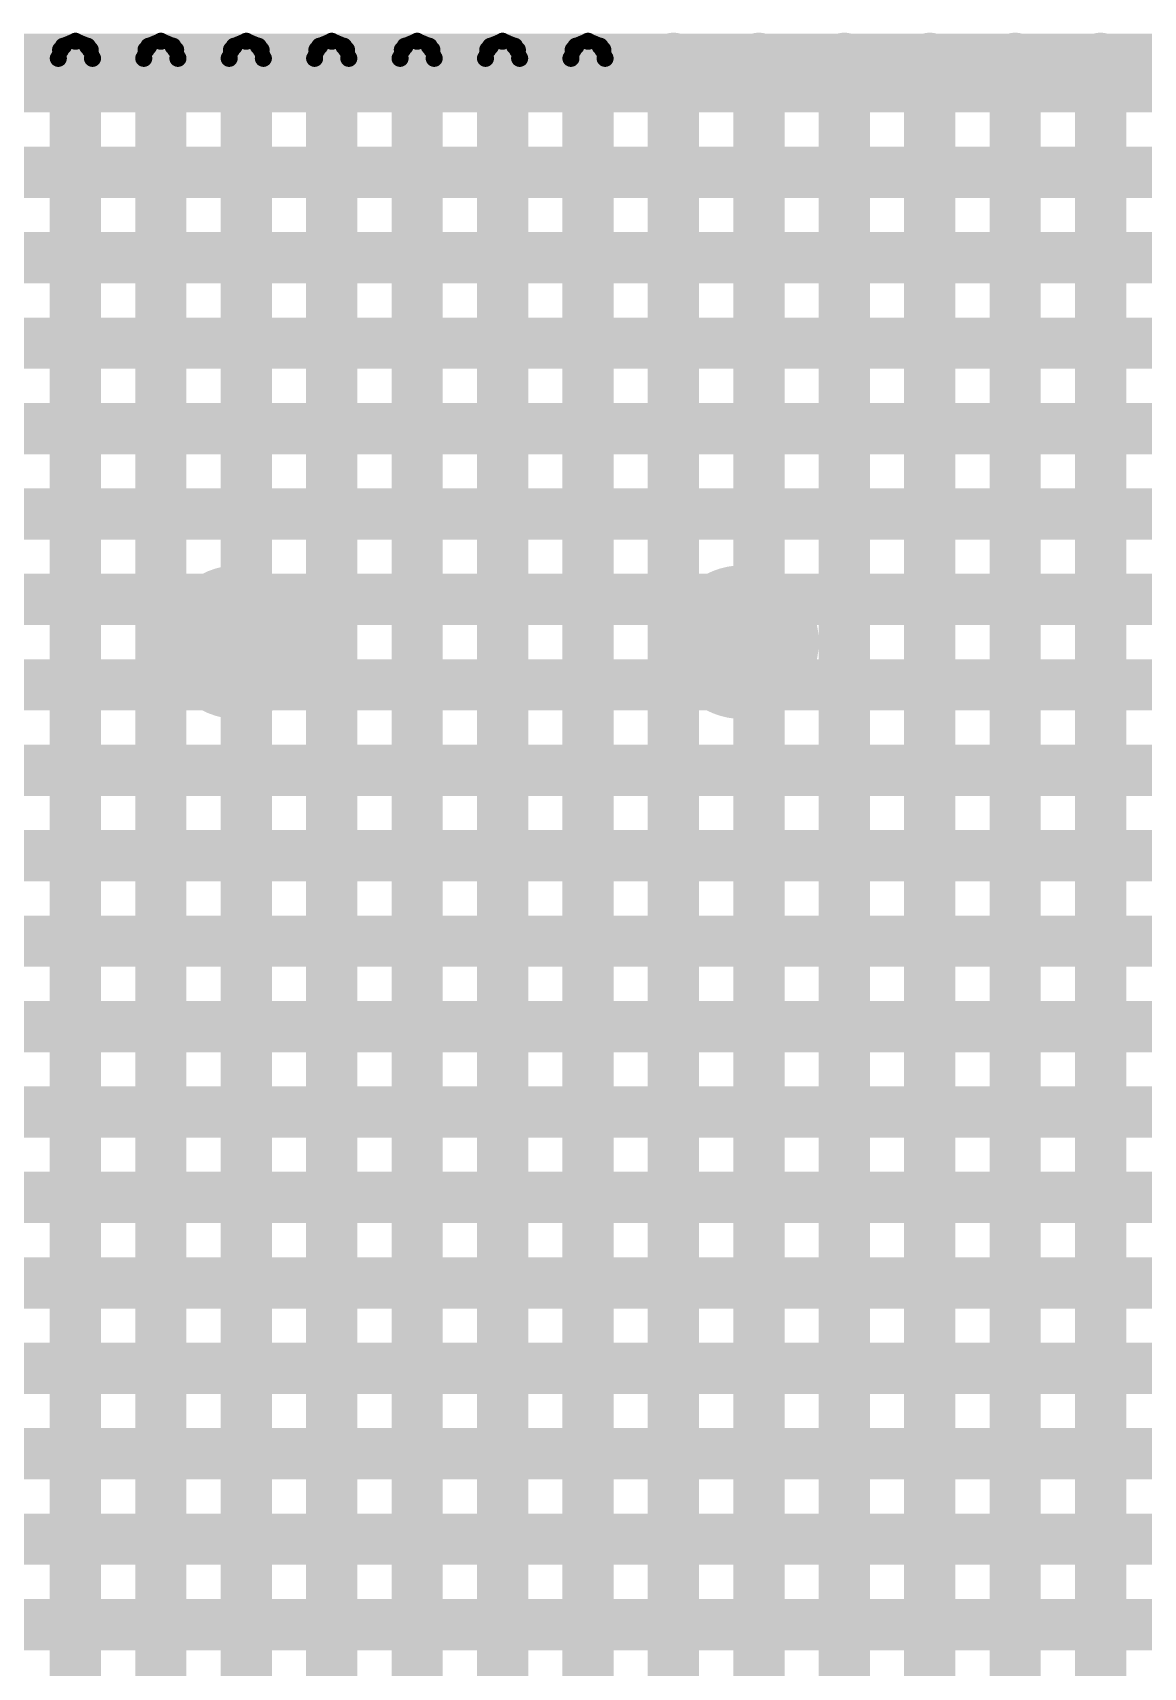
# Model space of a CAD drawing. Header units: millimetres. Extents: x 2260 to 2572, y -21 to 200.
# Drawn here: x 2340.591 to 2343.893, y 132.752 to 137.612 of the extents above; entities that cross this region are included whole.
import ezdxf

# ---------------------------------------------------------------- set-up
doc = ezdxf.new("R2010")
doc.units = ezdxf.units.MM
doc.layers.get('0').update_dxf_attribs({"lineweight": 18})
doc.layers.add('01', color=1, linetype='Continuous', lineweight=18)

# ---------------------------------------------------------------- blocks, each defined once
blk = doc.blocks.new('PAD_R1')
blk.add_lwpolyline([(0.25, 0, 0.5, 0.5, 1), (-0.25, 0, 0.5, 0.5, 1)], format="xyseb", close=True)

msp = doc.modelspace()

# ---------------------------------------------------------------- linework, layer by layer
at = {"layer": '01'}
for points in [[(2325.4442, 137.5336, 0.1524, 0.1524, 0), (2350.4782, 137.5336, 0.1524, 0.1524, 0)], [(2340.6823, 137.5721, 0.0508, 0.0508, 0), (2340.6674, 137.5361, 0.0508, 0.0508, 0)], [(2340.6733, 137.581, 0.0254, 0.0254, 0), (2340.6547, 137.5361, 0.0254, 0.0254, 0)], [(2340.6928, 69.8732, 0.1016, 0.1016, 0), (2340.6928, 137.5361, 0.1016, 0.1016, 0)], [(2340.7622, 137.5615, 0.0508, 0.0508, 0), (2340.6742, 137.5615, 0.0508, 0.0508, 0)], [(2340.7182, 137.5869, 0.0508, 0.0508, 0), (2340.6823, 137.5721, 0.0508, 0.0508, 0)], [(2340.7182, 137.5996, 0.0254, 0.0254, 0), (2340.6733, 137.581, 0.0254, 0.0254, 0)], [(2340.7541, 137.5721, 0.0508, 0.0508, 0), (2340.7182, 137.5869, 0.0508, 0.0508, 0)], [(2340.7436, 69.8732, 0.1016, 0.1016, 0), (2340.7436, 137.5361, 0.1016, 0.1016, 0)], [(2340.7631, 137.581, 0.0254, 0.0254, 0), (2340.7182, 137.5996, 0.0254, 0.0254, 0)], [(2340.769, 137.5361, 0.0508, 0.0508, 0), (2340.7541, 137.5721, 0.0508, 0.0508, 0)], [(2340.7817, 137.5361, 0.0254, 0.0254, 0), (2340.7631, 137.581, 0.0254, 0.0254, 0)], [(2340.9363, 137.5721, 0.0508, 0.0508, 0), (2340.9214, 137.5361, 0.0508, 0.0508, 0)], [(2340.9273, 137.581, 0.0254, 0.0254, 0), (2340.9087, 137.5361, 0.0254, 0.0254, 0)], [(2340.9468, 69.8732, 0.1016, 0.1016, 0), (2340.9468, 137.5361, 0.1016, 0.1016, 0)], [(2341.0162, 137.5615, 0.0508, 0.0508, 0), (2340.9282, 137.5615, 0.0508, 0.0508, 0)], [(2340.9722, 137.5869, 0.0508, 0.0508, 0), (2340.9363, 137.5721, 0.0508, 0.0508, 0)], [(2340.9722, 137.5996, 0.0254, 0.0254, 0), (2340.9273, 137.581, 0.0254, 0.0254, 0)], [(2341.0081, 137.5721, 0.0508, 0.0508, 0), (2340.9722, 137.5869, 0.0508, 0.0508, 0)], [(2340.9976, 69.8732, 0.1016, 0.1016, 0), (2340.9976, 137.5361, 0.1016, 0.1016, 0)], [(2341.0171, 137.581, 0.0254, 0.0254, 0), (2340.9722, 137.5996, 0.0254, 0.0254, 0)], [(2341.023, 137.5361, 0.0508, 0.0508, 0), (2341.0081, 137.5721, 0.0508, 0.0508, 0)], [(2341.0357, 137.5361, 0.0254, 0.0254, 0), (2341.0171, 137.581, 0.0254, 0.0254, 0)], [(2341.1903, 137.5721, 0.0508, 0.0508, 0), (2341.1754, 137.5361, 0.0508, 0.0508, 0)], [(2341.1813, 137.581, 0.0254, 0.0254, 0), (2341.1627, 137.5361, 0.0254, 0.0254, 0)], [(2341.2008, 69.8732, 0.1016, 0.1016, 0), (2341.2008, 137.5361, 0.1016, 0.1016, 0)], [(2341.2702, 137.5615, 0.0508, 0.0508, 0), (2341.1822, 137.5615, 0.0508, 0.0508, 0)], [(2341.2262, 137.5869, 0.0508, 0.0508, 0), (2341.1903, 137.5721, 0.0508, 0.0508, 0)], [(2341.2262, 137.5996, 0.0254, 0.0254, 0), (2341.1813, 137.581, 0.0254, 0.0254, 0)], [(2341.2621, 137.5721, 0.0508, 0.0508, 0), (2341.2262, 137.5869, 0.0508, 0.0508, 0)], [(2341.2516, 69.8732, 0.1016, 0.1016, 0), (2341.2516, 137.5361, 0.1016, 0.1016, 0)], [(2341.2711, 137.581, 0.0254, 0.0254, 0), (2341.2262, 137.5996, 0.0254, 0.0254, 0)], [(2341.277, 137.5361, 0.0508, 0.0508, 0), (2341.2621, 137.5721, 0.0508, 0.0508, 0)], [(2341.2897, 137.5361, 0.0254, 0.0254, 0), (2341.2711, 137.581, 0.0254, 0.0254, 0)], [(2341.4443, 137.5721, 0.0508, 0.0508, 0), (2341.4294, 137.5361, 0.0508, 0.0508, 0)], [(2341.4353, 137.581, 0.0254, 0.0254, 0), (2341.4167, 137.5361, 0.0254, 0.0254, 0)], [(2341.4548, 69.8732, 0.1016, 0.1016, 0), (2341.4548, 137.5361, 0.1016, 0.1016, 0)], [(2341.5242, 137.5615, 0.0508, 0.0508, 0), (2341.4362, 137.5615, 0.0508, 0.0508, 0)], [(2341.4802, 137.5869, 0.0508, 0.0508, 0), (2341.4443, 137.5721, 0.0508, 0.0508, 0)], [(2341.4802, 137.5996, 0.0254, 0.0254, 0), (2341.4353, 137.581, 0.0254, 0.0254, 0)], [(2341.5161, 137.5721, 0.0508, 0.0508, 0), (2341.4802, 137.5869, 0.0508, 0.0508, 0)], [(2341.5056, 69.8732, 0.1016, 0.1016, 0), (2341.5056, 137.5361, 0.1016, 0.1016, 0)], [(2341.5251, 137.581, 0.0254, 0.0254, 0), (2341.4802, 137.5996, 0.0254, 0.0254, 0)], [(2341.531, 137.5361, 0.0508, 0.0508, 0), (2341.5161, 137.5721, 0.0508, 0.0508, 0)], [(2341.5437, 137.5361, 0.0254, 0.0254, 0), (2341.5251, 137.581, 0.0254, 0.0254, 0)], [(2341.6983, 137.5721, 0.0508, 0.0508, 0), (2341.6834, 137.5361, 0.0508, 0.0508, 0)], [(2341.6893, 137.581, 0.0254, 0.0254, 0), (2341.6707, 137.5361, 0.0254, 0.0254, 0)], [(2341.7088, 69.8591, 0.1016, 0.1016, 0), (2341.7088, 137.5361, 0.1016, 0.1016, 0)], [(2341.7782, 137.5615, 0.0508, 0.0508, 0), (2341.6902, 137.5615, 0.0508, 0.0508, 0)], [(2341.7342, 137.5869, 0.0508, 0.0508, 0), (2341.6983, 137.5721, 0.0508, 0.0508, 0)], [(2341.7342, 137.5996, 0.0254, 0.0254, 0), (2341.6893, 137.581, 0.0254, 0.0254, 0)], [(2341.7701, 137.5721, 0.0508, 0.0508, 0), (2341.7342, 137.5869, 0.0508, 0.0508, 0)], [(2341.7596, 69.8591, 0.1016, 0.1016, 0), (2341.7596, 137.5361, 0.1016, 0.1016, 0)], [(2341.7791, 137.581, 0.0254, 0.0254, 0), (2341.7342, 137.5996, 0.0254, 0.0254, 0)], [(2341.785, 137.5361, 0.0508, 0.0508, 0), (2341.7701, 137.5721, 0.0508, 0.0508, 0)], [(2341.7977, 137.5361, 0.0254, 0.0254, 0), (2341.7791, 137.581, 0.0254, 0.0254, 0)], [(2341.9523, 137.5721, 0.0508, 0.0508, 0), (2341.9374, 137.5361, 0.0508, 0.0508, 0)], [(2341.9433, 137.581, 0.0254, 0.0254, 0), (2341.9247, 137.5361, 0.0254, 0.0254, 0)], [(2341.9628, 69.7808, 0.1016, 0.1016, 0), (2341.9628, 137.5361, 0.1016, 0.1016, 0)], [(2342.0322, 137.5615, 0.0508, 0.0508, 0), (2341.9442, 137.5615, 0.0508, 0.0508, 0)], [(2341.9882, 137.5869, 0.0508, 0.0508, 0), (2341.9523, 137.5721, 0.0508, 0.0508, 0)], [(2341.9882, 137.5996, 0.0254, 0.0254, 0), (2341.9433, 137.581, 0.0254, 0.0254, 0)], [(2342.0241, 137.5721, 0.0508, 0.0508, 0), (2341.9882, 137.5869, 0.0508, 0.0508, 0)], [(2342.0136, 69.7808, 0.1016, 0.1016, 0), (2342.0136, 137.5361, 0.1016, 0.1016, 0)], [(2342.0331, 137.581, 0.0254, 0.0254, 0), (2341.9882, 137.5996, 0.0254, 0.0254, 0)], [(2342.039, 137.5361, 0.0508, 0.0508, 0), (2342.0241, 137.5721, 0.0508, 0.0508, 0)], [(2342.0517, 137.5361, 0.0254, 0.0254, 0), (2342.0331, 137.581, 0.0254, 0.0254, 0)], [(2342.2063, 137.5721, 0.0508, 0.0508, 0), (2342.1914, 137.5361, 0.0508, 0.0508, 0)], [(2342.1973, 137.581, 0.0254, 0.0254, 0), (2342.1787, 137.5361, 0.0254, 0.0254, 0)], [(2342.2168, 69.5465, 0.1016, 0.1016, 0), (2342.2168, 137.5361, 0.1016, 0.1016, 0)], [(2342.2862, 137.5615, 0.0508, 0.0508, 0), (2342.1982, 137.5615, 0.0508, 0.0508, 0)], [(2342.2422, 137.5869, 0.0508, 0.0508, 0), (2342.2063, 137.5721, 0.0508, 0.0508, 0)], [(2342.2422, 137.5996, 0.0254, 0.0254, 0), (2342.1973, 137.581, 0.0254, 0.0254, 0)], [(2342.2781, 137.5721, 0.0508, 0.0508, 0), (2342.2422, 137.5869, 0.0508, 0.0508, 0)], [(2342.2676, 69.5465, 0.1016, 0.1016, 0), (2342.2676, 137.5361, 0.1016, 0.1016, 0)], [(2342.2871, 137.581, 0.0254, 0.0254, 0), (2342.2422, 137.5996, 0.0254, 0.0254, 0)], [(2342.293, 137.5361, 0.0508, 0.0508, 0), (2342.2781, 137.5721, 0.0508, 0.0508, 0)], [(2342.3057, 137.5361, 0.0254, 0.0254, 0), (2342.2871, 137.581, 0.0254, 0.0254, 0)], [(2342.4962, 137.5361, 0.1524, 0.1524, 0), (2342.4962, 65.7287, 0.1524, 0.1524, 0)], [(2342.7502, 137.5361, 0.1524, 0.1524, 0), (2342.7502, 65.7287, 0.1524, 0.1524, 0)], [(2343.0042, 137.5361, 0.1524, 0.1524, 0), (2343.0042, 65.7287, 0.1524, 0.1524, 0)], [(2343.2582, 137.5361, 0.1524, 0.1524, 0), (2343.2582, 65.7287, 0.1524, 0.1524, 0)], [(2343.5122, 137.5361, 0.1524, 0.1524, 0), (2343.5122, 65.7287, 0.1524, 0.1524, 0)], [(2343.7662, 137.5361, 0.1524, 0.1524, 0), (2343.7662, 65.7287, 0.1524, 0.1524, 0)], [(2340.769, 137.5361, 0.0508, 0.0508, 0), (2340.6674, 137.5361, 0.0508, 0.0508, 0)], [(2340.6547, 137.5361, 0.0254, 0.0254, 0), (2340.6547, 65.7287, 0.0254, 0.0254, 0)], [(2340.7817, 69.8859, 0.0254, 0.0254, 0), (2340.7817, 137.5361, 0.0254, 0.0254, 0)], [(2341.023, 137.5361, 0.0508, 0.0508, 0), (2340.9214, 137.5361, 0.0508, 0.0508, 0)], [(2340.9087, 137.5361, 0.0254, 0.0254, 0), (2340.9087, 69.8859, 0.0254, 0.0254, 0)], [(2341.0357, 69.8859, 0.0254, 0.0254, 0), (2341.0357, 137.5361, 0.0254, 0.0254, 0)], [(2341.277, 137.5361, 0.0508, 0.0508, 0), (2341.1754, 137.5361, 0.0508, 0.0508, 0)], [(2341.1627, 137.5361, 0.0254, 0.0254, 0), (2341.1627, 69.8859, 0.0254, 0.0254, 0)], [(2341.2897, 69.8859, 0.0254, 0.0254, 0), (2341.2897, 137.5361, 0.0254, 0.0254, 0)], [(2341.531, 137.5361, 0.0508, 0.0508, 0), (2341.4294, 137.5361, 0.0508, 0.0508, 0)], [(2341.4167, 137.5361, 0.0254, 0.0254, 0), (2341.4167, 69.8859, 0.0254, 0.0254, 0)], [(2341.5437, 69.8813, 0.0254, 0.0254, 0), (2341.5437, 137.5361, 0.0254, 0.0254, 0)], [(2341.785, 137.5361, 0.0508, 0.0508, 0), (2341.6834, 137.5361, 0.0508, 0.0508, 0)], [(2341.6707, 137.5361, 0.0254, 0.0254, 0), (2341.6707, 69.8701, 0.0254, 0.0254, 0)], [(2341.7977, 69.8464, 0.0254, 0.0254, 0), (2341.7977, 137.5361, 0.0254, 0.0254, 0)], [(2342.039, 137.5361, 0.0508, 0.0508, 0), (2341.9374, 137.5361, 0.0508, 0.0508, 0)], [(2341.9247, 137.5361, 0.0254, 0.0254, 0), (2341.9247, 69.788, 0.0254, 0.0254, 0)], [(2342.0517, 69.7019, 0.0254, 0.0254, 0), (2342.0517, 137.5361, 0.0254, 0.0254, 0)], [(2342.293, 137.5361, 0.0508, 0.0508, 0), (2342.1914, 137.5361, 0.0508, 0.0508, 0)], [(2342.1787, 137.5361, 0.0254, 0.0254, 0), (2342.1787, 69.5498, 0.0254, 0.0254, 0)], [(2342.3057, 69.2544, 0.0254, 0.0254, 0), (2342.3057, 137.5361, 0.0254, 0.0254, 0)], [(2350.4741, 137.4513, 0.1524, 0.1524, 0), (2325.4264, 137.4513, 0.1524, 0.1524, 0)], [(2350.4741, 137.1973, 0.1524, 0.1524, 0), (2325.4264, 137.1973, 0.1524, 0.1524, 0)], [(2350.4741, 136.9433, 0.1524, 0.1524, 0), (2325.4264, 136.9433, 0.1524, 0.1524, 0)], [(2350.4741, 136.6893, 0.1524, 0.1524, 0), (2325.4264, 136.6893, 0.1524, 0.1524, 0)], [(2350.4741, 136.4353, 0.1524, 0.1524, 0), (2325.4264, 136.4353, 0.1524, 0.1524, 0)], [(2350.4741, 136.1813, 0.1524, 0.1524, 0), (2325.4264, 136.1813, 0.1524, 0.1524, 0)], [(2350.4741, 135.9273, 0.1524, 0.1524, 0), (2325.4264, 135.9273, 0.1524, 0.1524, 0)], [(2350.4741, 135.6733, 0.1524, 0.1524, 0), (2325.4264, 135.6733, 0.1524, 0.1524, 0)], [(2350.4741, 135.4193, 0.1524, 0.1524, 0), (2325.4264, 135.4193, 0.1524, 0.1524, 0)], [(2350.4741, 135.2288, 0.0254, 0.0254, 0), (2339.0414, 135.2288, 0.0254, 0.0254, 0)], [(2350.4741, 135.2161, 0.0508, 0.0508, 0), (2339.0541, 135.2161, 0.0508, 0.0508, 0)], [(2350.4741, 135.2161, 0.0508, 0.0508, 0), (2339.0541, 135.2161, 0.0508, 0.0508, 0)], [(2350.5181, 135.1907, 0.0508, 0.0508, 0), (2339.0541, 135.1907, 0.0508, 0.0508, 0)], [(2350.5249, 135.1653, 0.0508, 0.0508, 0), (2339.0541, 135.1653, 0.0508, 0.0508, 0)], [(2350.5181, 135.1399, 0.0508, 0.0508, 0), (2339.0541, 135.1399, 0.0508, 0.0508, 0)], [(2350.4741, 135.1145, 0.0508, 0.0508, 0), (2339.0541, 135.1145, 0.0508, 0.0508, 0)], [(2339.0541, 135.1145, 0.0508, 0.0508, 0), (2350.4741, 135.1145, 0.0508, 0.0508, 0)], [(2339.0414, 135.1018, 0.0254, 0.0254, 0), (2350.4741, 135.1018, 0.0254, 0.0254, 0)], [(2350.4741, 134.9748, 0.0254, 0.0254, 0), (2339.0414, 134.9748, 0.0254, 0.0254, 0)], [(2350.4741, 134.9621, 0.0508, 0.0508, 0), (2339.0541, 134.9621, 0.0508, 0.0508, 0)], [(2350.4741, 134.9621, 0.0508, 0.0508, 0), (2339.0541, 134.9621, 0.0508, 0.0508, 0)], [(2350.5181, 134.9367, 0.0508, 0.0508, 0), (2339.0541, 134.9367, 0.0508, 0.0508, 0)], [(2350.5249, 134.9113, 0.0508, 0.0508, 0), (2339.0541, 134.9113, 0.0508, 0.0508, 0)], [(2350.5181, 134.8859, 0.0508, 0.0508, 0), (2339.0541, 134.8859, 0.0508, 0.0508, 0)], [(2350.4741, 134.8605, 0.0508, 0.0508, 0), (2339.0541, 134.8605, 0.0508, 0.0508, 0)], [(2339.0541, 134.8605, 0.0508, 0.0508, 0), (2350.4741, 134.8605, 0.0508, 0.0508, 0)], [(2339.0414, 134.8478, 0.0254, 0.0254, 0), (2350.4741, 134.8478, 0.0254, 0.0254, 0)], [(2350.4741, 134.7208, 0.0254, 0.0254, 0), (2339.0414, 134.7208, 0.0254, 0.0254, 0)], [(2350.4741, 134.7081, 0.0508, 0.0508, 0), (2339.0541, 134.7081, 0.0508, 0.0508, 0)], [(2350.4741, 134.7081, 0.0508, 0.0508, 0), (2339.0541, 134.7081, 0.0508, 0.0508, 0)], [(2350.5181, 134.6827, 0.0508, 0.0508, 0), (2339.0541, 134.6827, 0.0508, 0.0508, 0)], [(2350.5249, 134.6573, 0.0508, 0.0508, 0), (2339.0541, 134.6573, 0.0508, 0.0508, 0)], [(2350.5181, 134.6319, 0.0508, 0.0508, 0), (2339.0541, 134.6319, 0.0508, 0.0508, 0)], [(2350.4741, 134.6065, 0.0508, 0.0508, 0), (2339.0541, 134.6065, 0.0508, 0.0508, 0)], [(2339.0541, 134.6065, 0.0508, 0.0508, 0), (2350.4741, 134.6065, 0.0508, 0.0508, 0)], [(2339.0414, 134.5938, 0.0254, 0.0254, 0), (2350.4741, 134.5938, 0.0254, 0.0254, 0)], [(2350.4741, 134.4668, 0.0254, 0.0254, 0), (2339.0414, 134.4668, 0.0254, 0.0254, 0)], [(2350.4741, 134.4541, 0.0508, 0.0508, 0), (2339.0541, 134.4541, 0.0508, 0.0508, 0)], [(2350.4741, 134.4541, 0.0508, 0.0508, 0), (2339.0541, 134.4541, 0.0508, 0.0508, 0)], [(2350.5181, 134.4287, 0.0508, 0.0508, 0), (2339.0541, 134.4287, 0.0508, 0.0508, 0)], [(2350.5249, 134.4033, 0.0508, 0.0508, 0), (2339.0541, 134.4033, 0.0508, 0.0508, 0)], [(2350.5181, 134.3779, 0.0508, 0.0508, 0), (2339.0541, 134.3779, 0.0508, 0.0508, 0)], [(2350.4741, 134.3525, 0.0508, 0.0508, 0), (2339.0541, 134.3525, 0.0508, 0.0508, 0)], [(2339.0541, 134.3525, 0.0508, 0.0508, 0), (2350.4741, 134.3525, 0.0508, 0.0508, 0)], [(2339.0414, 134.3398, 0.0254, 0.0254, 0), (2350.4741, 134.3398, 0.0254, 0.0254, 0)], [(2350.4741, 134.2128, 0.0254, 0.0254, 0), (2339.0414, 134.2128, 0.0254, 0.0254, 0)], [(2350.4741, 134.2001, 0.0508, 0.0508, 0), (2339.0541, 134.2001, 0.0508, 0.0508, 0)], [(2350.4741, 134.2001, 0.0508, 0.0508, 0), (2339.0541, 134.2001, 0.0508, 0.0508, 0)], [(2350.5181, 134.1747, 0.0508, 0.0508, 0), (2339.0541, 134.1747, 0.0508, 0.0508, 0)], [(2350.5249, 134.1493, 0.0508, 0.0508, 0), (2339.0541, 134.1493, 0.0508, 0.0508, 0)], [(2350.5181, 134.1239, 0.0508, 0.0508, 0), (2339.0541, 134.1239, 0.0508, 0.0508, 0)], [(2350.4741, 134.0985, 0.0508, 0.0508, 0), (2339.0541, 134.0985, 0.0508, 0.0508, 0)], [(2339.0541, 134.0985, 0.0508, 0.0508, 0), (2350.4741, 134.0985, 0.0508, 0.0508, 0)], [(2339.0414, 134.0858, 0.0254, 0.0254, 0), (2350.4741, 134.0858, 0.0254, 0.0254, 0)], [(2350.4741, 133.9588, 0.0254, 0.0254, 0), (2339.0414, 133.9588, 0.0254, 0.0254, 0)], [(2350.4741, 133.9461, 0.0508, 0.0508, 0), (2339.0541, 133.9461, 0.0508, 0.0508, 0)], [(2350.4741, 133.9461, 0.0508, 0.0508, 0), (2339.0541, 133.9461, 0.0508, 0.0508, 0)], [(2350.5181, 133.9207, 0.0508, 0.0508, 0), (2339.0541, 133.9207, 0.0508, 0.0508, 0)], [(2350.5249, 133.8953, 0.0508, 0.0508, 0), (2339.0541, 133.8953, 0.0508, 0.0508, 0)], [(2350.5181, 133.8699, 0.0508, 0.0508, 0), (2339.0541, 133.8699, 0.0508, 0.0508, 0)], [(2350.4741, 133.8445, 0.0508, 0.0508, 0), (2339.0541, 133.8445, 0.0508, 0.0508, 0)], [(2339.0541, 133.8445, 0.0508, 0.0508, 0), (2350.4741, 133.8445, 0.0508, 0.0508, 0)], [(2339.0414, 133.8318, 0.0254, 0.0254, 0), (2350.4741, 133.8318, 0.0254, 0.0254, 0)], [(2350.4741, 133.7048, 0.0254, 0.0254, 0), (2339.0414, 133.7048, 0.0254, 0.0254, 0)], [(2350.4741, 133.6921, 0.0508, 0.0508, 0), (2339.0541, 133.6921, 0.0508, 0.0508, 0)], [(2350.4741, 133.6921, 0.0508, 0.0508, 0), (2339.0541, 133.6921, 0.0508, 0.0508, 0)], [(2350.5181, 133.6667, 0.0508, 0.0508, 0), (2339.0541, 133.6667, 0.0508, 0.0508, 0)], [(2350.5249, 133.6413, 0.0508, 0.0508, 0), (2339.0541, 133.6413, 0.0508, 0.0508, 0)], [(2350.5181, 133.6159, 0.0508, 0.0508, 0), (2339.0541, 133.6159, 0.0508, 0.0508, 0)], [(2350.4741, 133.5905, 0.0508, 0.0508, 0), (2339.0541, 133.5905, 0.0508, 0.0508, 0)], [(2339.0541, 133.5905, 0.0508, 0.0508, 0), (2350.4741, 133.5905, 0.0508, 0.0508, 0)], [(2339.0414, 133.5778, 0.0254, 0.0254, 0), (2350.4741, 133.5778, 0.0254, 0.0254, 0)], [(2350.4741, 133.4508, 0.0254, 0.0254, 0), (2339.0414, 133.4508, 0.0254, 0.0254, 0)], [(2350.4741, 133.4381, 0.0508, 0.0508, 0), (2339.0541, 133.4381, 0.0508, 0.0508, 0)], [(2350.4741, 133.4381, 0.0508, 0.0508, 0), (2339.0541, 133.4381, 0.0508, 0.0508, 0)], [(2350.5181, 133.4127, 0.0508, 0.0508, 0), (2339.0541, 133.4127, 0.0508, 0.0508, 0)], [(2350.5249, 133.3873, 0.0508, 0.0508, 0), (2339.0541, 133.3873, 0.0508, 0.0508, 0)], [(2339.0536, 133.3365, 0.0508, 0.0508, 0), (2350.4741, 133.3365, 0.0508, 0.0508, 0)], [(2350.5188, 133.3633, 0.0508, 0.0508, 0), (2339.0541, 133.3633, 0.0508, 0.0508, 0)], [(2350.4916, 133.3393, 0.0508, 0.0508, 0), (2339.0541, 133.3393, 0.0508, 0.0508, 0)], [(2325.4264, 133.3238, 0.0254, 0.0254, 0), (2350.4741, 133.3238, 0.0254, 0.0254, 0)], [(2350.4741, 133.1333, 0.1524, 0.1524, 0), (2325.4264, 133.1333, 0.1524, 0.1524, 0)], [(2350.4741, 132.8793, 0.1524, 0.1524, 0), (2325.4264, 132.8793, 0.1524, 0.1524, 0)]]:
    msp.add_lwpolyline(points, format="xyseb", dxfattribs=at)

# ---------------------------------------------------------------- block references
for p, xscale, yscale in [((2340.6742, 137.5615), -0.0508, 0.0508), ((2340.6823, 137.5721), -0.0508, 0.0508), ((2340.6823, 137.5721), -0.0508, 0.0508), ((2340.6733, 137.581), -0.0254, 0.0254), ((2340.6733, 137.581), -0.0254, 0.0254), ((2340.7182, 137.5869), -0.0508, 0.0508), ((2340.7182, 137.5869), -0.0508, 0.0508), ((2340.7182, 137.5869), -0.0508, 0.0508), ((2340.7182, 137.5996), -0.0254, 0.0254), ((2340.7182, 137.5996), -0.0254, 0.0254), ((2340.7541, 137.5721), -0.0508, 0.0508), ((2340.7541, 137.5721), -0.0508, 0.0508), ((2340.7622, 137.5615), -0.0508, 0.0508), ((2340.7631, 137.581), -0.0254, 0.0254), ((2340.7631, 137.581), -0.0254, 0.0254), ((2340.9282, 137.5615), -0.0508, 0.0508), ((2340.9363, 137.5721), -0.0508, 0.0508), ((2340.9363, 137.5721), -0.0508, 0.0508), ((2340.9273, 137.581), -0.0254, 0.0254), ((2340.9273, 137.581), -0.0254, 0.0254), ((2340.9722, 137.5869), -0.0508, 0.0508), ((2340.9722, 137.5869), -0.0508, 0.0508), ((2340.9722, 137.5869), -0.0508, 0.0508), ((2340.9722, 137.5996), -0.0254, 0.0254), ((2340.9722, 137.5996), -0.0254, 0.0254), ((2341.0081, 137.5721), -0.0508, 0.0508), ((2341.0081, 137.5721), -0.0508, 0.0508), ((2341.0162, 137.5615), -0.0508, 0.0508), ((2341.0171, 137.581), -0.0254, 0.0254), ((2341.0171, 137.581), -0.0254, 0.0254), ((2341.1822, 137.5615), -0.0508, 0.0508), ((2341.1903, 137.5721), -0.0508, 0.0508), ((2341.1903, 137.5721), -0.0508, 0.0508), ((2341.1813, 137.581), -0.0254, 0.0254), ((2341.1813, 137.581), -0.0254, 0.0254), ((2341.2262, 137.5869), -0.0508, 0.0508), ((2341.2262, 137.5869), -0.0508, 0.0508), ((2341.2262, 137.5869), -0.0508, 0.0508), ((2341.2262, 137.5996), -0.0254, 0.0254), ((2341.2262, 137.5996), -0.0254, 0.0254), ((2341.2621, 137.5721), -0.0508, 0.0508), ((2341.2621, 137.5721), -0.0508, 0.0508), ((2341.2702, 137.5615), -0.0508, 0.0508), ((2341.2711, 137.581), -0.0254, 0.0254), ((2341.2711, 137.581), -0.0254, 0.0254), ((2341.4362, 137.5615), -0.0508, 0.0508), ((2341.4443, 137.5721), -0.0508, 0.0508), ((2341.4443, 137.5721), -0.0508, 0.0508), ((2341.4353, 137.581), -0.0254, 0.0254), ((2341.4353, 137.581), -0.0254, 0.0254), ((2341.4802, 137.5869), -0.0508, 0.0508), ((2341.4802, 137.5869), -0.0508, 0.0508), ((2341.4802, 137.5869), -0.0508, 0.0508), ((2341.4802, 137.5996), -0.0254, 0.0254), ((2341.4802, 137.5996), -0.0254, 0.0254), ((2341.5161, 137.5721), -0.0508, 0.0508), ((2341.5161, 137.5721), -0.0508, 0.0508), ((2341.5242, 137.5615), -0.0508, 0.0508), ((2341.5251, 137.581), -0.0254, 0.0254), ((2341.5251, 137.581), -0.0254, 0.0254), ((2341.6902, 137.5615), -0.0508, 0.0508), ((2341.6983, 137.5721), -0.0508, 0.0508), ((2341.6983, 137.5721), -0.0508, 0.0508), ((2341.6893, 137.581), -0.0254, 0.0254), ((2341.6893, 137.581), -0.0254, 0.0254), ((2341.7342, 137.5869), -0.0508, 0.0508), ((2341.7342, 137.5869), -0.0508, 0.0508), ((2341.7342, 137.5869), -0.0508, 0.0508), ((2341.7342, 137.5996), -0.0254, 0.0254), ((2341.7342, 137.5996), -0.0254, 0.0254), ((2341.7701, 137.5721), -0.0508, 0.0508), ((2341.7701, 137.5721), -0.0508, 0.0508), ((2341.7782, 137.5615), -0.0508, 0.0508), ((2341.7791, 137.581), -0.0254, 0.0254), ((2341.7791, 137.581), -0.0254, 0.0254), ((2341.9442, 137.5615), -0.0508, 0.0508), ((2341.9523, 137.5721), -0.0508, 0.0508), ((2341.9523, 137.5721), -0.0508, 0.0508), ((2341.9433, 137.581), -0.0254, 0.0254), ((2341.9433, 137.581), -0.0254, 0.0254), ((2341.9882, 137.5869), -0.0508, 0.0508), ((2341.9882, 137.5869), -0.0508, 0.0508), ((2341.9882, 137.5869), -0.0508, 0.0508), ((2341.9882, 137.5996), -0.0254, 0.0254), ((2341.9882, 137.5996), -0.0254, 0.0254), ((2342.0241, 137.5721), -0.0508, 0.0508), ((2342.0241, 137.5721), -0.0508, 0.0508), ((2342.0322, 137.5615), -0.0508, 0.0508), ((2342.0331, 137.581), -0.0254, 0.0254), ((2342.0331, 137.581), -0.0254, 0.0254), ((2342.1982, 137.5615), -0.0508, 0.0508), ((2342.2063, 137.5721), -0.0508, 0.0508), ((2342.2063, 137.5721), -0.0508, 0.0508), ((2342.1973, 137.581), -0.0254, 0.0254), ((2342.1973, 137.581), -0.0254, 0.0254), ((2342.2422, 137.5869), -0.0508, 0.0508), ((2342.2422, 137.5869), -0.0508, 0.0508), ((2342.2422, 137.5869), -0.0508, 0.0508), ((2342.2422, 137.5996), -0.0254, 0.0254), ((2342.2422, 137.5996), -0.0254, 0.0254), ((2342.2781, 137.5721), -0.0508, 0.0508), ((2342.2781, 137.5721), -0.0508, 0.0508), ((2342.2862, 137.5615), -0.0508, 0.0508), ((2342.2871, 137.581), -0.0254, 0.0254), ((2342.2871, 137.581), -0.0254, 0.0254), ((2342.4962, 137.5361), -0.1524, 0.1524), ((2342.7502, 137.5361), -0.1524, 0.1524), ((2343.0042, 137.5361), -0.1524, 0.1524), ((2343.2582, 137.5361), -0.1524, 0.1524), ((2343.5122, 137.5361), -0.1524, 0.1524), ((2343.7662, 137.5361), -0.1524, 0.1524), ((2340.6674, 137.5361), -0.0508, 0.0508), ((2340.6674, 137.5361), -0.0508, 0.0508), ((2340.6547, 137.5361), -0.0254, 0.0254), ((2340.6547, 137.5361), -0.0254, 0.0254), ((2340.769, 137.5361), -0.0508, 0.0508), ((2340.769, 137.5361), -0.0508, 0.0508), ((2340.7817, 137.5361), -0.0254, 0.0254), ((2340.7817, 137.5361), -0.0254, 0.0254), ((2340.9214, 137.5361), -0.0508, 0.0508), ((2340.9214, 137.5361), -0.0508, 0.0508), ((2340.9087, 137.5361), -0.0254, 0.0254), ((2340.9087, 137.5361), -0.0254, 0.0254), ((2341.023, 137.5361), -0.0508, 0.0508), ((2341.023, 137.5361), -0.0508, 0.0508), ((2341.0357, 137.5361), -0.0254, 0.0254), ((2341.0357, 137.5361), -0.0254, 0.0254), ((2341.1754, 137.5361), -0.0508, 0.0508), ((2341.1754, 137.5361), -0.0508, 0.0508), ((2341.1627, 137.5361), -0.0254, 0.0254), ((2341.1627, 137.5361), -0.0254, 0.0254), ((2341.277, 137.5361), -0.0508, 0.0508), ((2341.277, 137.5361), -0.0508, 0.0508), ((2341.2897, 137.5361), -0.0254, 0.0254), ((2341.2897, 137.5361), -0.0254, 0.0254), ((2341.4294, 137.5361), -0.0508, 0.0508), ((2341.4294, 137.5361), -0.0508, 0.0508), ((2341.4167, 137.5361), -0.0254, 0.0254), ((2341.4167, 137.5361), -0.0254, 0.0254), ((2341.531, 137.5361), -0.0508, 0.0508), ((2341.531, 137.5361), -0.0508, 0.0508), ((2341.5437, 137.5361), -0.0254, 0.0254), ((2341.5437, 137.5361), -0.0254, 0.0254), ((2341.6834, 137.5361), -0.0508, 0.0508), ((2341.6834, 137.5361), -0.0508, 0.0508), ((2341.6707, 137.5361), -0.0254, 0.0254), ((2341.6707, 137.5361), -0.0254, 0.0254), ((2341.785, 137.5361), -0.0508, 0.0508), ((2341.785, 137.5361), -0.0508, 0.0508), ((2341.7977, 137.5361), -0.0254, 0.0254), ((2341.7977, 137.5361), -0.0254, 0.0254), ((2341.9374, 137.5361), -0.0508, 0.0508), ((2341.9374, 137.5361), -0.0508, 0.0508), ((2341.9247, 137.5361), -0.0254, 0.0254), ((2341.9247, 137.5361), -0.0254, 0.0254), ((2342.039, 137.5361), -0.0508, 0.0508), ((2342.039, 137.5361), -0.0508, 0.0508), ((2342.0517, 137.5361), -0.0254, 0.0254), ((2342.0517, 137.5361), -0.0254, 0.0254), ((2342.1914, 137.5361), -0.0508, 0.0508), ((2342.1914, 137.5361), -0.0508, 0.0508), ((2342.1787, 137.5361), -0.0254, 0.0254), ((2342.1787, 137.5361), -0.0254, 0.0254), ((2342.293, 137.5361), -0.0508, 0.0508), ((2342.293, 137.5361), -0.0508, 0.0508), ((2342.3057, 137.5361), -0.0254, 0.0254), ((2342.3057, 137.5361), -0.0254, 0.0254), ((2341.2003, 135.8003), -0.456945, 0.456945), ((2342.7001, 135.8003), -0.456945, 0.456945)]:
    msp.add_blockref('PAD_R1', p, dxfattribs=dict(at, xscale=xscale, yscale=yscale))

doc.saveas('drawing.dxf')
